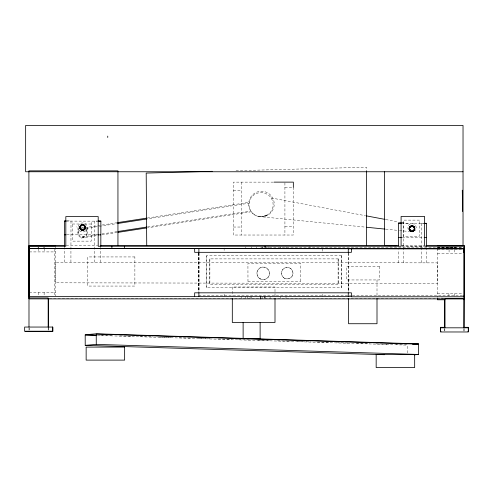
<?xml version="1.0" encoding="UTF-8"?>
<svg xmlns="http://www.w3.org/2000/svg" width="493" height="493" viewBox="0 0 493 493"><rect width="100%" height="100%" fill="white"/><g stroke="black" fill="none" stroke-linecap="round" stroke-linejoin="round"><path stroke-width="0.37" stroke-dasharray="2.46 1.85" d="M64.546 262.202L64.577 246.981M70.918 262.214L70.998 220.876L66.746 220.87M94.416 262.258L94.496 221.055L97.324 221.061M100.794 262.27L100.818 247.011M398.399 262.812L398.424 249.723M403.594 262.824L403.668 222.935L401.444 222.928M421.509 262.855L421.54 248.225M421.54 247.455L421.583 223.286M426.525 262.868L426.556 248.441M264.944 216.082L267.767 214.683L261.851 216.698M80.297 228.376L84.1 227.791M84.864 227.674L97.035 225.794M97.799 225.677L116.816 222.737M147.253 218.035L249.211 202.29L249.211 203.178L147.253 218.923M86.386 228.327L98.557 226.447M99.321 226.324L116.816 223.625M97.454 234.656L81.203 237.17L81.203 238.051L97.454 235.543M102.008 233.953L117.198 231.605M147.58 226.916L250.117 211.078L250.117 211.965L147.58 227.803M102.008 234.841L117.198 232.493M236.036 170.695L366.57 167.238L366.57 171.077M76.452 226.934L76.766 226.928M273.412 182.127L233.374 182.127L233.374 235.025L293.341 235.025L293.341 187.71M284.917 187.71L292.577 187.71M233.374 190.273L241.188 190.273M72.403 224.013L80.667 224.013M84.426 224.013L91.193 224.013M284.917 226.379L293.341 226.379M233.374 227.033L241.188 227.033M66.204 245.557L97.713 245.557M401.425 245.557L423.758 245.557M437.482 247.141L464.073 247.141M260.686 247.677L463.968 247.677M437.482 249.581L463.895 249.581M29.315 251.917L55.721 251.917M437.482 253.217L463.137 253.217M247.924 281.244L300.792 281.244M29.315 292.404L55.721 292.404M437.482 293.705L463.315 293.705M352.353 295.671L464.258 295.664M198.667 295.751L347.688 295.751M349.29 295.751L351.17 295.751M49.294 298.197L444.532 298.197L441.155 298.08M66.037 221.092L97.324 221.154M401.438 223.249L423.733 223.292M421.583 223.378L423.733 223.378M66.721 234.804L97.3 234.859M402.159 237.41L423.709 237.447M402.146 246.081L423.641 246.722M436.693 247.11L455.889 247.677L438.246 247.11M401.431 245.927L423.678 246.642M100.578 335.246L112.885 335.628M119.805 335.85L132.118 336.232M139.809 336.472L152.885 336.879M159.812 337.101L172.119 337.483M179.039 337.699L191.352 338.087M199.043 338.327L212.119 338.734M218.276 338.925L231.353 339.338M238.273 339.554L250.58 339.936M258.277 340.176L270.583 340.564M277.504 340.78L290.58 341.187M297.507 341.402L310.584 341.815M317.504 342.031L329.817 342.413M336.737 342.629L349.044 343.017M356.741 343.257L369.818 343.664M375.968 343.855L389.051 344.268M395.971 344.484L407.508 344.841L407.532 353.222M97.503 335.437L407.514 345.131M258.702 216.489L365.06 227.1M385.723 229.165L398.732 230.465M399.496 230.539L410.971 231.685M271.095 197.933L365.442 215.7M385.822 219.539L397.894 221.813M401.672 222.522L409.973 224.087M464.018 328.511L464.018 331.974M463.962 328.708L463.962 331.481M454.903 246.987L454.947 248.971M454.688 249.581L454.688 253.217M454.534 293.705L454.534 297.341M449.117 246.987L449.178 248.971M449.08 249.581L449.08 253.217M448.926 293.705L448.926 297.341M444.846 328.511L444.846 331.974M444.791 328.708L444.791 330.785M437.482 248.435L437.482 297.371M377.003 279.95L377.003 296.077M348.576 279.95L348.576 292.238M348.452 253.155L348.452 292.121M348.274 253.088L348.274 292.053M341.298 255.744L341.298 287.758M338.093 258.893L338.093 284.603M322.73 248.694L322.699 251.627M322.742 294.266L322.742 296.447M309.943 246.247L309.943 247.696M300.736 281.244L300.792 263.515L247.924 263.515L247.979 281.244M286.045 246.857L286.045 248.694M286.008 296.361L286.008 298.197M284.917 182.823L284.917 235.025M280.264 246.857L280.264 248.694M280.221 296.361L280.221 298.197M275.002 296.053L275.002 287L232.308 287L232.308 296.053M270.084 296.447L270.084 298.271M268.217 246.857L268.217 248.694M265.24 296.361L265.24 298.197M264.821 295.973L264.821 298.197M264.297 296.447L264.297 298.271M262.128 246.857L262.128 248.694M262.091 296.361L262.091 298.197M256.342 246.857L256.342 248.694M251.621 246.857L251.621 248.694M251.584 296.361L251.584 298.197M250.093 296.447L250.093 298.271M247.276 296.447L247.276 298.271M245.834 246.857L245.834 248.694M245.797 296.361L245.797 298.197M241.496 296.447L241.496 298.271M241.188 182.127L241.188 235.025M224.13 247.997L224.13 251.627M224.161 294.266L224.161 296.447M209.876 258.893L209.876 284.603M206.721 255.744L206.721 287.758M199.086 253.155L199.086 292.121M198.889 253.088L198.889 292.053M198.389 253.155L198.389 292.121M198.192 253.088L198.192 292.053M91.193 222.454L91.193 241.132L72.403 241.132L72.403 222.454M87.187 227.483L87.187 233.312M83.779 236.769L83.779 237.657M77.999 227.483L77.999 233.312M55.721 247.048L55.721 296.04M54.205 249.236L54.205 295.714M48.573 327.925L48.573 330.008M48.166 327.74L48.166 330.513M44.284 248.287L44.284 251.917M44.142 247.067L44.142 248.287M44.123 292.404L44.123 296.04M43.914 247.067L43.914 248.287M38.676 248.287L38.676 251.917M38.516 292.404L38.516 296.04M38.355 247.067L38.355 248.287M38.097 247.067L38.097 248.287M29.395 327.925L29.395 330.008M28.988 327.74L28.988 331.21M85.837 230.071A4.591 4.579 0 0 1 85.837 236.548A4.591 4.579 0 0 1 79.348 236.548A4.591 4.579 0 0 1 79.348 230.071M85.837 229.054A4.591 4.579 0 0 1 85.837 235.525A4.591 4.579 0 0 1 79.348 235.525A4.591 4.579 0 0 1 79.348 229.054M81.407 227.871A4.591 4.579 0 0 1 83.779 227.871M408.457 229.75A4.147 4.147 0 0 1 409.665 224.278A4.147 4.147 0 0 1 415.223 225.011A4.147 4.147 0 0 1 414.977 230.613M55.721 262.19L55.684 282.809L437.445 283.506L437.482 262.886L55.721 262.19M419.469 220.118L403.403 220.118L403.403 236.184L419.469 236.184L419.469 220.118M341.464 255.744L206.555 255.744L206.555 287.758L341.464 287.758L341.464 255.744M134.879 256.939L87.76 256.939L87.76 286.063L134.879 286.063L134.879 256.939M338.315 258.893L209.661 258.893L209.661 284.603L338.315 284.603L338.315 258.893M379.493 266.337L346.573 266.337L346.573 279.95L379.493 279.95L379.493 266.337M284.325 278.169A5.787 5.787 0 0 0 293.008 273.159A5.787 5.787 0 0 0 284.35 268.143A5.787 5.787 0 0 0 284.325 278.169A5.787 5.787 0 0 0 293.033 273.159A5.787 5.787 0 0 0 284.325 268.143A5.787 5.787 0 0 0 284.35 278.169M260.033 278.822A6.329 6.329 0 0 0 269.529 273.338A6.329 6.329 0 0 0 260.033 267.859A6.329 6.329 0 0 0 260.033 278.822M258.751 277.818A6.329 6.329 0 0 0 269.344 274.977A6.329 6.329 0 0 0 261.592 267.224A6.329 6.329 0 0 0 258.751 277.818M79.348 230.718A4.591 4.579 0 0 0 87.027 228.666A4.591 4.579 0 0 0 81.407 223.058A4.591 4.579 0 0 0 79.348 230.718M253.094 213.728A12.787 12.787 0 0 0 274.009 206.438A12.787 12.787 0 0 0 257.241 191.974A12.787 12.787 0 0 0 253.094 213.728A12.079 12.079 0 0 0 272.906 206.998A12.079 12.079 0 0 0 257.173 193.207A12.079 12.079 0 0 0 253.094 213.728"/><path stroke-width="0.74" d="M29.315 296.04L28.896 295.973L28.896 245.557L64.977 245.557M64.577 246.217L64.626 220.864L66.037 220.87M100.818 246.284L100.868 221.067L98.033 221.067M398.43 245.939L398.467 222.922L401.444 222.928M426.556 246.161L426.599 223.298L424.448 223.292M28.896 295.973L29.093 246.247L65.822 246.247L65.822 216.6L98.199 216.6L98.199 246.247L401.092 246.247L401.092 216.476L424.615 216.476L424.615 246.247L464.215 246.247L464.215 296.768L351.41 296.768L351.41 292.817L194.673 292.817L194.673 296.478L29.093 296.478M79.761 227.803C82.134 218.085 90.231 232.634 80.84 229.676C77.912 227.593 81.444 222.904 84.272 225.196C88.284 228.53 80.636 232.942 79.761 227.803L80.334 227.729M414.792 228.302C412.419 238.027 404.322 223.477 413.713 226.435C416.634 228.518 413.109 233.207 410.281 230.909C406.263 227.581 413.917 223.163 414.792 228.302L414.219 228.382M82.849 225.215L82.923 224.642C86.509 225.024 85.751 230.792 82.189 230.231C78.603 229.849 79.367 224.081 82.923 224.642M409.554 227.261C413.128 222.244 417.787 231.685 411.624 231.47L411.704 230.897M81.474 230.04C78.116 228.746 80.341 223.372 83.637 224.833C86.996 226.127 84.771 231.5 81.474 230.04L81.696 229.504L80.39 228.019M410.915 231.279L411.137 230.742L409.923 229.528L409.387 229.75C410.687 233.115 416.061 230.89 414.601 227.593C413.307 224.229 407.927 226.46 409.387 229.75M413.072 226.065L412.851 226.601L414.065 227.815L414.601 227.593M80.488 226.577L81.696 225.363L81.474 224.833M84.63 228.296L82.849 229.658M409.923 227.815L411.137 226.601L410.915 226.065M414.065 229.528L412.851 230.742L413.072 231.279M80.84 229.676L81.191 229.214L80.618 228.555M84.272 225.196L83.921 225.658L84.5 226.318M410.281 230.909L410.632 230.453L410.053 229.793M413.713 226.435L413.362 226.897L413.935 227.55M81.437 225.498L80.778 226.071L80.322 225.72M83.674 229.374L84.334 228.801L84.796 229.153M410.872 226.731L410.219 227.31L409.757 226.953M413.116 230.613L413.775 230.034L414.231 230.391M80.322 229.153L80.778 228.801M83.416 225.363L84.334 226.071L84.796 225.72M411.624 231.47L409.757 230.391L410.219 230.034M414.231 226.953L413.775 227.31L414.157 228.093M83.138 229.602L83.921 229.214L84.272 229.676M411.415 226.509L410.632 226.897L410.281 226.435M79.952 228.518L80.488 228.296M85.16 226.355L84.63 226.577L84.334 226.071M117.581 222.62L146.495 218.152M117.581 223.508L146.495 219.04M117.963 231.488L146.822 227.033M117.963 232.376L146.822 227.92M84.778 227.144L85.351 227.07M96.733 335.419L85.19 335.055L85.221 345.353L96.271 344.379L418.594 354.455L418.563 344.163L96.24 334.081L96.271 344.379M412.666 344.391L418.563 343.874L96.24 333.792L85.19 334.765L96.733 335.123M414.169 354.843L418.594 354.455M212.23 171.324L146.199 173.074L146.735 245.557M194.673 296.478L351.41 296.447M463.032 171.755L25.648 171.755L25.648 125.45L463.032 125.45L463.032 245.557M274.12 182.127L293.341 182.127L293.341 187.494M100.788 245.557L398.603 245.557M425.952 245.557L464.381 245.557L463.962 327.321L468.295 327.321L468.295 331.481L467.919 331.481M437.482 245.693L464.073 245.693M55.721 245.847L29.315 245.847L29.315 247.961L28.896 247.967M464.381 247.677L463.968 247.677L464.215 298.881L29.093 298.881L29.093 246.247M464.215 248.472L29.093 248.472L346.234 248.694M348.274 252.324L348.274 248.694L351.41 248.694L351.41 252.324L194.673 252.324L194.673 248.472L351.41 248.694M351.41 248.774L464.215 248.774L464.153 251.818M463.962 295.671L464.381 295.671M445.031 299.775L437.482 299.775L437.482 298.259M52.326 327.235L52.899 327.235L52.899 331.395L25.057 331.395M441.025 331.481L440.452 331.481L440.452 327.321L444.803 327.321L444.791 299.726M245.613 338.734L260.125 338.734L260.125 322.453M64.626 221.092L66.037 221.092M98.033 221.154L100.868 221.16M398.467 223.243L401.438 223.249M424.448 223.378L426.599 223.384M64.601 234.797L66.013 234.804M98.008 234.859L100.843 234.865M398.443 237.404L401.413 237.41M424.424 237.447L426.574 237.453M348.274 248.694L464.153 248.774M464.32 295.671L464.215 298.881M391.399 245.76L384.485 245.557L384.485 171.755M389.932 245.557L396.064 245.754M85.221 345.353L384.466 354.707M366.595 227.255L384.959 229.091M414.219 228.968L414.792 229.042M79.761 227.07L80.334 227.144M84.778 227.729L85.351 227.803M366.194 215.842L385.064 219.397M413.362 230.453L413.713 230.909M80.84 225.196L81.191 225.658M409.757 230.391L409.196 228.302M83.416 229.504L83.637 230.04M412.29 230.897L412.364 231.47M82.189 224.642L82.263 225.215M462.286 190.175L462.6 211.522M464.073 249.366L464.073 252.49M464.018 327.814L464.018 298.69L444.846 298.69L444.846 327.814M463.895 249.366L463.895 252.49M463.895 298.573L463.895 299.775M377.003 298.382L377.003 323.728L348.576 323.728L348.576 298.382M366.57 171.077L366.576 245.557M348.274 292.817L348.274 296.447M275.002 298.314L275.002 322.453L232.308 322.453L232.308 298.314M265.049 246.247L265.049 248.694M260.495 296.447L260.495 298.881M243.123 322.453L243.123 338.734M198.889 248.694L198.889 252.324M198.889 292.817L198.889 296.447M124.365 246.247L124.365 248.472M117.944 245.557L117.944 170.855L28.896 170.855L28.896 298.197L29.315 298.197L29.315 245.557M111.88 246.247L111.88 248.472M107.739 136.123L107.739 137.479M48.573 298.875L48.573 327.235M48.166 327.05L48.166 297.926L28.988 297.926L28.988 327.05M52.498 327.05L24.65 327.05L24.65 331.21L52.498 331.21L52.498 327.05M468.35 327.814L440.502 327.814L440.502 331.974L468.35 331.974L468.35 327.814M124.643 347.09L86.146 347.09L86.146 360.112L124.643 360.112L124.643 347.09M414.668 354.522L376.165 354.522L376.165 367.55L414.668 367.55L414.668 354.522"/></g></svg>
